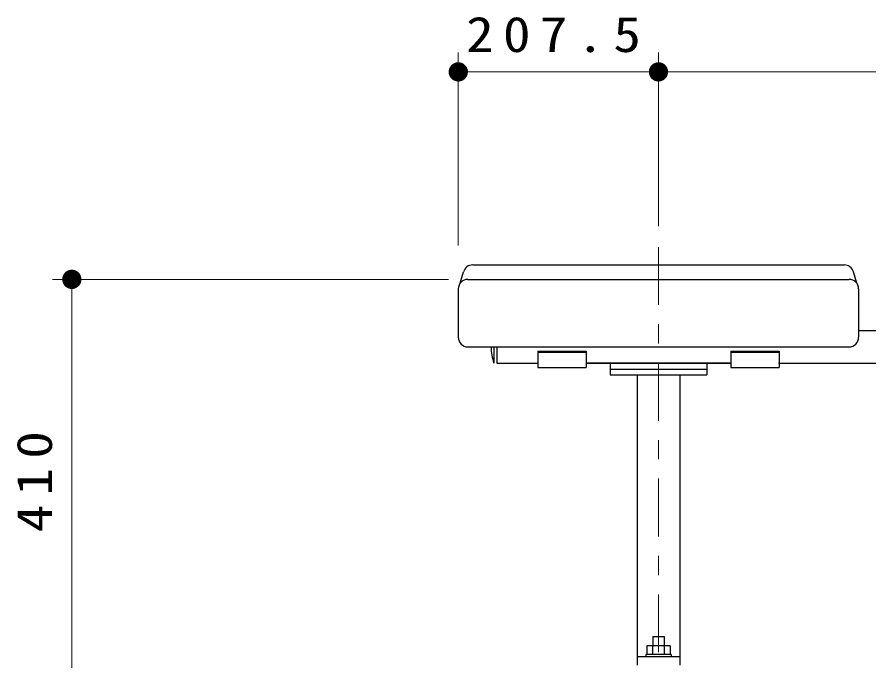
# Model space of a CAD drawing. Units: millimetres on the paper, scale 1:20. Extents: x -365 to 0, y 0 to 257.
# Drawn here: x -320.01 to -275.86, y 107.28 to 140.65 of the extents above; entities that cross this region are included whole.
import ezdxf

# ---------------------------------------------------------------- set-up
doc = ezdxf.new("R2010")
doc.units = ezdxf.units.MM
doc.linetypes.add('USER2', pattern=[6, 3, -1, 1, -1])
doc.layers.add('LY_1', color=7, linetype='Continuous', lineweight=25)
doc.styles.add('ＭＳ ゴシック', font='')
doc.styles.get('ＭＳ ゴシック').set_extended_font_data('MS Gothic')

# ---------------------------------------------------------------- blocks, each defined once
blk = doc.blocks.new('filled_dot')
at = {"color": 0, "linetype": 'Continuous', "lineweight": -2, "const_width": 1.25}
blk.add_lwpolyline([(-0.625, 0, 1), (0.625, 0, 1)], format="xyb", close=True, dxfattribs=at)

msp = doc.modelspace()

# ---------------------------------------------------------------- linework, layer by layer
at = {"layer": 'LY_1', "lineweight": 13}
for p, q in [((-297.148, 128.81), (-297.148, 138.81)), ((-286.773, 129.81), (-286.773, 138.81)), ((-297.148, 137.81), (-286.773, 137.81)), ((-286.773, 137.81), (-215.523, 137.81)), ((-297.648, 127.06), (-318.173, 127.06)), ((-317.173, 106.56), (-317.173, 127.06))]:
    msp.add_line(p, q, dxfattribs=at)
at = {"layer": 'LY_1', "linetype": 'USER2', "lineweight": 13}
msp.add_line((-286.773, 128.735), (-286.773, 88.485), dxfattribs=at)
at = {"layer": 'LY_1'}
for p, q in [((-296.398, 127.81), (-277.148, 127.81)), ((-297.048, 126.86), (-296.879, 127.449)), ((-276.498, 126.86), (-276.668, 127.449)), ((-296.648, 127.06), (-276.898, 127.06)), ((-297.148, 126.56), (-297.148, 124.06)), ((-276.398, 126.56), (-276.398, 124.06)), ((-276.398, 124.41), (-273.398, 124.41)), ((-296.648, 123.56), (-276.898, 123.56)), ((-295.298, 123.56), (-295.298, 122.71)), ((-295.148, 123.56), (-295.148, 122.71)), ((-293.023, 123.34), (-293.023, 122.485)), ((-293.023, 123.34), (-290.523, 123.34)), ((-293.023, 123.282), (-290.523, 123.282)), ((-290.523, 123.34), (-290.523, 122.485)), ((-288.508, 123.56), (-285.031, 123.56)), ((-283.023, 123.34), (-283.023, 122.485)), ((-283.023, 123.34), (-280.523, 123.34)), ((-283.023, 123.282), (-280.523, 123.282)), ((-280.523, 123.34), (-280.523, 122.485)), ((-295.148, 122.71), (-293.023, 122.71)), ((-293.023, 122.485), (-290.523, 122.485)), ((-283.023, 122.71), (-290.523, 122.71)), ((-290.523, 122.71), (-283.023, 122.71)), ((-289.273, 122.71), (-289.273, 122.11)), ((-289.273, 122.41), (-284.273, 122.41)), ((-284.273, 122.71), (-284.273, 122.11)), ((-283.023, 122.485), (-280.523, 122.485)), ((-280.548, 122.71), (-269.298, 122.71)), ((-289.273, 122.11), (-284.273, 122.11)), ((-287.873, 122.11), (-287.873, 107.06)), ((-285.673, 122.11), (-285.673, 107.06)), ((-287.073, 108.56), (-286.473, 108.56)), ((-287.073, 108.56), (-287.073, 108.075)), ((-286.473, 108.56), (-286.473, 108.075)), ((-287.379, 108.075), (-287.379, 107.625)), ((-286.167, 108.075), (-287.379, 108.075)), ((-287.076, 108.075), (-287.076, 107.625)), ((-286.47, 108.075), (-286.47, 107.625)), ((-286.167, 108.075), (-286.167, 107.625)), ((-287.873, 107.51), (-285.673, 107.51)), ((-287.423, 107.625), (-287.423, 107.51)), ((-286.123, 107.625), (-287.423, 107.625)), ((-286.123, 107.625), (-286.123, 107.51))]:
    msp.add_line(p, q, dxfattribs=at)
for centre, radius, start, end in [((-296.398, 127.31), 0.5, 90, 163.9267), ((-277.148, 127.31), 0.5, 16.0732, 90), ((-296.648, 126.56), 0.5, 90, 180), ((-276.898, 126.56), 0.5, 0, 90), ((-296.648, 124.06), 0.5, 180, 270), ((-276.898, 124.06), 0.5, 270, 0), ((-292.965, 123.56), 2.483, 180, 200.016)]:
    msp.add_arc(centre, radius, start, end, dxfattribs=at)

# ---------------------------------------------------------------- block references
at = {"layer": 'LY_1', "lineweight": 13, "xscale": 0.4, "yscale": 0.4}
msp.add_blockref('filled_dot', (-297.148, 137.81), dxfattribs=at)
for p, rotation in [((-286.773, 137.81), 180), ((-317.173, 127.06), 270)]:
    msp.add_blockref('filled_dot', p, dxfattribs=dict(at, rotation=rotation))

# ---------------------------------------------------------------- texts
at = {"layer": 'LY_1', "insert": (-291.973, 138.81), "char_height": 1.833, "attachment_point": 8, "style": 'ＭＳ ゴシック'}
msp.add_mtext('\\T1.33;\\W1.15;207.5', dxfattribs=at)
at = {"layer": 'LY_1', "insert": (-318.173, 116.81), "char_height": 1.833, "attachment_point": 8, "rotation": 90, "style": 'ＭＳ ゴシック'}
msp.add_mtext('\\T1.33;\\W1.15;410', dxfattribs=at)

doc.saveas('drawing.dxf')
